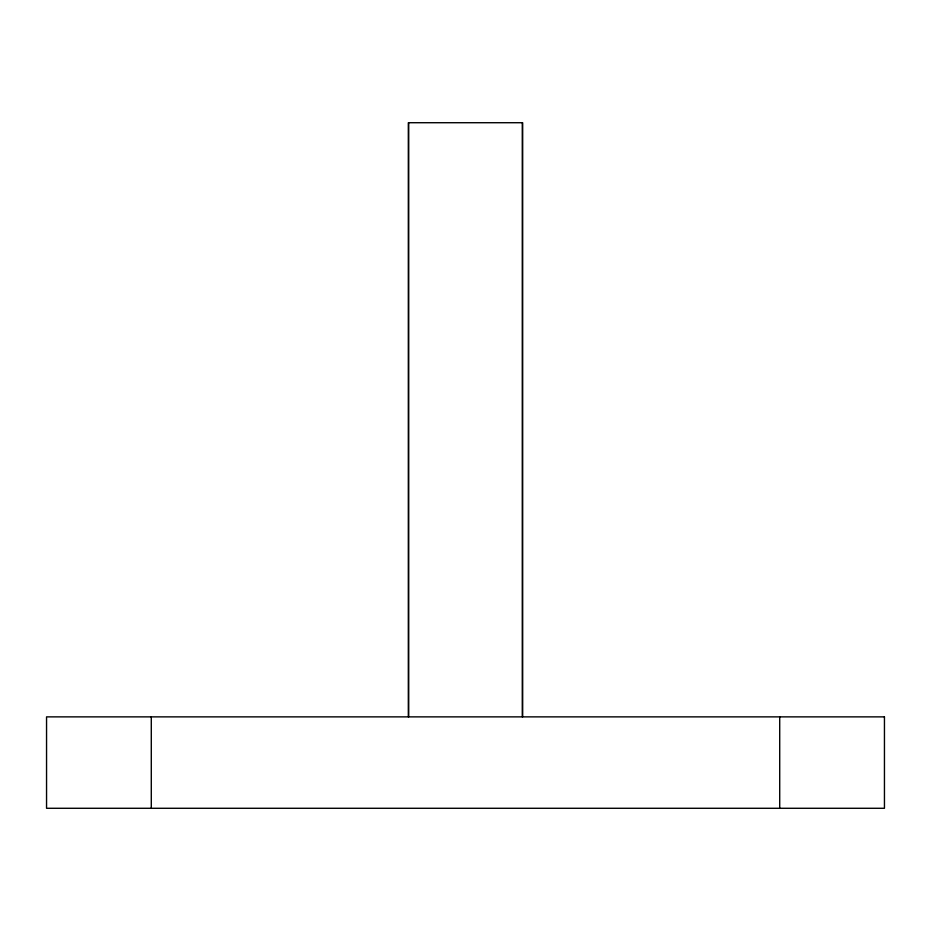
<?xml version="1.0" encoding="UTF-8"?>
<svg xmlns="http://www.w3.org/2000/svg" width="931" height="931" viewBox="0 0 931 931"><rect width="100%" height="100%" fill="white"/><g stroke="black" fill="none" stroke-linecap="round" stroke-linejoin="round"><path stroke-width="1.4" d="M779.713 716.87L779.713 808.283M522.628 716.87L522.628 122.717L408.372 122.717L408.372 716.87M522.349 122.717L522.349 716.87M408.651 122.717L408.651 716.87M151.287 716.87L151.287 808.283M884.45 716.87L46.55 716.87L46.55 808.283L884.45 808.283L884.45 716.87"/></g></svg>
